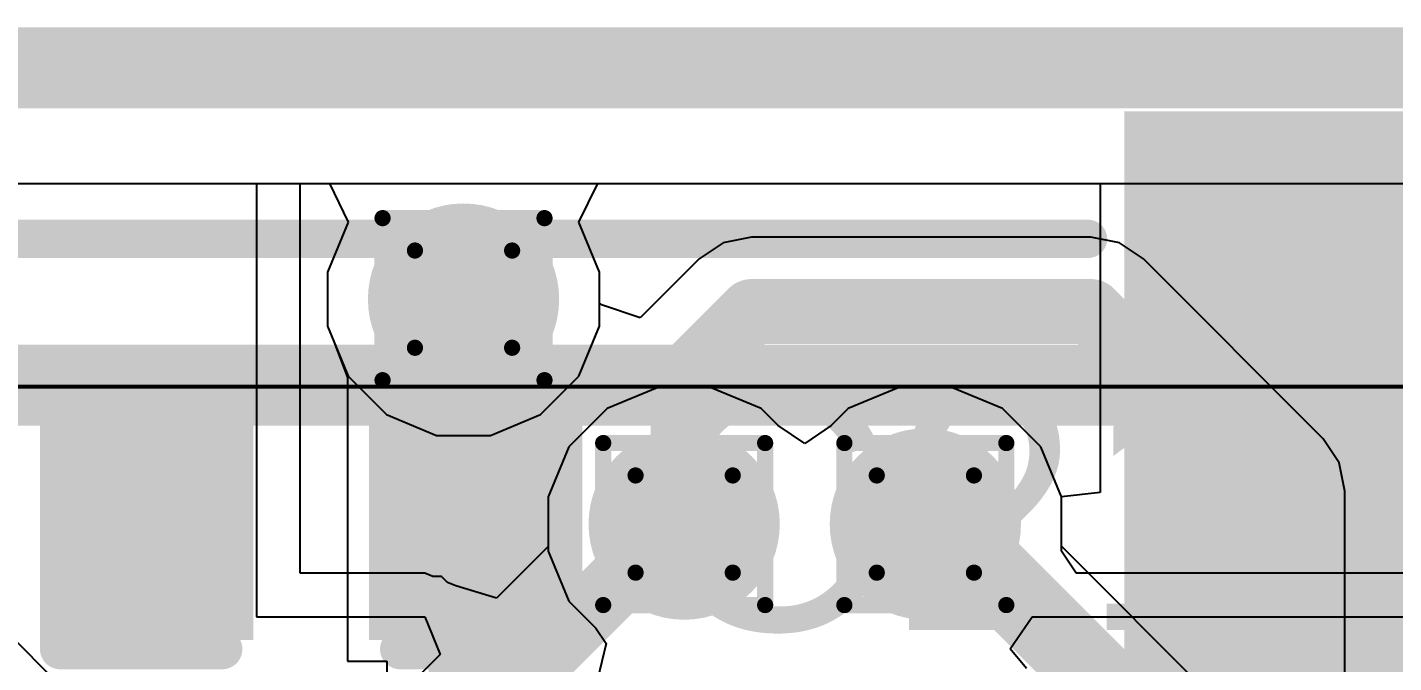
# Model space of a CAD drawing. Header units: inches. Extents: x -11 to 5433, y -4 to 5447.
# Drawn here: x 45.146 to 49.432, y 32.63 to 34.622 of the extents above; entities that cross this region are included whole.
import ezdxf

# ---------------------------------------------------------------- set-up
doc = ezdxf.new("R2010")
doc.units = ezdxf.units.IN
for name, color, linetype in [('Board_outline', 216, 'Continuous'), ('Bottom Layer', 5, 'Continuous'), ('Bottom Overlay', 54, 'Continuous'), ('Bottom Paste', 16, 'Continuous'), ('Bottom Solder', 6, 'Continuous'), ('Drill Drawing', 1, 'Continuous'), ('Ground', 16, 'Continuous'), ('Mechanical 4', 56, 'Continuous'), ('Power', 76, 'Continuous'), ('Top Layer', 1, 'Continuous'), ('Top Overlay', 2, 'Continuous'), ('Top Paste', 8, 'Continuous'), ('Top Solder', 216, 'Continuous'), ('Via Holes', 16, 'Continuous')]:
    doc.layers.add(name, color=color, linetype=linetype)
doc.styles.add('Arial', font='', dxfattribs={"height": 0.2})
doc.styles.get('Arial').set_extended_font_data('Arial')

# ---------------------------------------------------------------- blocks, each defined once
blk = doc.blocks.new('SM06B_GHS_TB_LF__SN__B_1')
at = {"layer": 'Bottom Layer'}
blk.add_hatch(color=5, dxfattribs=at).paths.add_polyline_path([(4.4746, 3.0994), (5.4746, 3.0994), (5.4746, 0.3994), (4.4746, 0.3994)])
at = {"layer": 'Bottom Paste'}
blk.add_hatch(color=16, dxfattribs=at).paths.add_polyline_path([(4.4746, 3.0994), (5.4746, 3.0994), (5.4746, 0.3994), (4.4746, 0.3994)])
at = {"layer": 'Bottom Solder'}
blk.add_hatch(color=6, dxfattribs=at).paths.add_polyline_path([(4.4238, 3.1502), (5.5254, 3.1502), (5.5254, 0.3486), (4.4238, 0.3486)])
at = {"layer": 'Bottom Overlay'}
blk.add_lwpolyline([(-0.45, 2.75, 0.12, 0.12, 0), (4.31, 2.75, 0.12, 0.12, 0)], format="xyseb", dxfattribs=at)
blk.add_lwpolyline([(4.28, 2.75, 0.06, 0.06, 1), (4.34, 2.75, 0.06, 0.06, 1)], format="xyseb", close=True, dxfattribs=at)
blk = doc.blocks.new('____0402_212')
at = {"layer": 'Top Layer'}
for points in [[(-0.6985, -0.3175), (-0.6985, 0.3175), (-0.2413, 0.3175), (-0.2413, -0.3175)], [(0.2413, -0.3175), (0.2413, 0.3175), (0.6985, 0.3175), (0.6985, -0.3175)]]:
    blk.add_hatch(color=1, dxfattribs=at).paths.add_polyline_path(points)
at = {"layer": 'Top Paste'}
for points in [[(-0.6985, -0.3175), (-0.6985, 0.3175), (-0.2413, 0.3175), (-0.2413, -0.3175)], [(0.2413, -0.3175), (0.2413, 0.3175), (0.6985, 0.3175), (0.6985, -0.3175)]]:
    blk.add_hatch(color=8, dxfattribs=at).paths.add_polyline_path(points)
at = {"layer": 'Top Solder'}
for points in [[(-0.7585, -0.3775), (-0.7585, 0.3775), (-0.1813, 0.3775), (-0.1813, -0.3775)], [(0.1813, -0.3775), (0.1813, 0.3775), (0.7585, 0.3775), (0.7585, -0.3775)]]:
    blk.add_hatch(color=216, dxfattribs=at).paths.add_polyline_path(points)
at = {"layer": 'Top Overlay'}
for points in [[(-0.7874, 0.4064, 0.127, 0.127, 0), (-0.2794, 0.4064, 0.127, 0.127, 0)], [(-0.7874, -0.4064, 0.127, 0.127, 0), (-0.7874, 0.4064, 0.127, 0.127, 0)], [(0.2794, 0.4064, 0.127, 0.127, 0), (0.7874, 0.4064, 0.127, 0.127, 0)], [(0.7874, -0.4064, 0.127, 0.127, 0), (0.7874, 0.4064, 0.127, 0.127, 0)], [(-0.7874, -0.4064, 0.127, 0.127, 0), (-0.2794, -0.4064, 0.127, 0.127, 0)], [(0.2794, -0.4064, 0.127, 0.127, 0), (0.7874, -0.4064, 0.127, 0.127, 0)]]:
    blk.add_lwpolyline(points, format="xyseb", dxfattribs=at)
for points in [[(-0.8191, 0.4064, 0.0635, 0.0635, 1), (-0.7556, 0.4064, 0.0635, 0.0635, 1)], [(-0.8191, 0.4064, 0.0635, 0.0635, 1), (-0.7556, 0.4064, 0.0635, 0.0635, 1)], [(-0.3112, 0.4064, 0.0635, 0.0635, 1), (-0.2477, 0.4064, 0.0635, 0.0635, 1)], [(0.2477, 0.4064, 0.0635, 0.0635, 1), (0.3111, 0.4064, 0.0635, 0.0635, 1)], [(0.7556, 0.4064, 0.0635, 0.0635, 1), (0.8191, 0.4064, 0.0635, 0.0635, 1)], [(0.7556, 0.4064, 0.0635, 0.0635, 1), (0.8191, 0.4064, 0.0635, 0.0635, 1)], [(-0.8191, -0.4064, 0.0635, 0.0635, 1), (-0.7556, -0.4064, 0.0635, 0.0635, 1)], [(-0.8191, -0.4064, 0.0635, 0.0635, 1), (-0.7556, -0.4064, 0.0635, 0.0635, 1)], [(-0.3112, -0.4064, 0.0635, 0.0635, 1), (-0.2477, -0.4064, 0.0635, 0.0635, 1)], [(0.2477, -0.4064, 0.0635, 0.0635, 1), (0.3111, -0.4064, 0.0635, 0.0635, 1)], [(0.7556, -0.4064, 0.0635, 0.0635, 1), (0.8191, -0.4064, 0.0635, 0.0635, 1)], [(0.7556, -0.4064, 0.0635, 0.0635, 1), (0.8191, -0.4064, 0.0635, 0.0635, 1)]]:
    blk.add_lwpolyline(points, format="xyseb", close=True, dxfattribs=at)

msp = doc.modelspace()

# ---------------------------------------------------------------- hatches: boundary and pattern name
at = {"layer": 'Bottom Layer'}
h = msp.add_hatch(color=5, dxfattribs=at)
edge = h.paths.add_edge_path()
edge.add_arc((46.5144, 33.7698), 0.3, 0, 360)
h = msp.add_hatch(color=5, dxfattribs=at)
edge = h.paths.add_edge_path()
edge.add_arc((47.2065, 33.0647), 0.3, 0, 360)
h = msp.add_hatch(color=5, dxfattribs=at)
edge = h.paths.add_edge_path()
edge.add_arc((47.9631, 33.0647), 0.3, 0, 360)
at = {"layer": 'Ground'}
h = msp.add_hatch(color=16, dxfattribs=at)
edge = h.paths.add_edge_path()
edge.add_arc((46.5144, 33.7698), 0.3, 0, 360)
h = msp.add_hatch(color=16, dxfattribs=at)
edge = h.paths.add_edge_path()
edge.add_arc((47.2065, 33.0647), 0.3, 0, 360)
h = msp.add_hatch(color=16, dxfattribs=at)
edge = h.paths.add_edge_path()
edge.add_arc((47.9631, 33.0647), 0.3, 0, 360)
at = {"layer": 'Power'}
h = msp.add_hatch(color=76, dxfattribs=at)
edge = h.paths.add_edge_path()
edge.add_arc((46.5144, 33.7698), 0.3, 0, 360)
h = msp.add_hatch(color=76, dxfattribs=at)
edge = h.paths.add_edge_path()
edge.add_arc((47.2065, 33.0647), 0.3, 0, 360)
h = msp.add_hatch(color=76, dxfattribs=at)
edge = h.paths.add_edge_path()
edge.add_arc((47.9631, 33.0647), 0.3, 0, 360)
at = {"layer": 'Top Layer'}
h = msp.add_hatch(color=1, dxfattribs=at)
edge = h.paths.add_edge_path()
edge.add_arc((46.5144, 33.7698), 0.3, 0, 360)
h = msp.add_hatch(color=1, dxfattribs=at)
edge = h.paths.add_edge_path()
edge.add_arc((47.2065, 33.0647), 0.3, 0, 360)
h = msp.add_hatch(color=1, dxfattribs=at)
edge = h.paths.add_edge_path()
edge.add_arc((47.9631, 33.0647), 0.3, 0, 360)
at = {"layer": 'Via Holes'}
h = msp.add_hatch(color=7, dxfattribs=at)
edge = h.paths.add_edge_path()
edge.add_arc((46.5144, 33.7698), 0.15, 0, 360)
h = msp.add_hatch(color=7, dxfattribs=at)
edge = h.paths.add_edge_path()
edge.add_arc((47.2065, 33.0647), 0.15, 0, 360)
h = msp.add_hatch(color=7, dxfattribs=at)
edge = h.paths.add_edge_path()
edge.add_arc((47.9631, 33.0647), 0.15, 0, 360)

# ---------------------------------------------------------------- linework, layer by layer
at = {"layer": 'Board_outline'}
msp.add_lwpolyline([(-9.9266, 34.495, 0.254, 0.254, 0), (66.0654, 34.495, 0.254, 0.254, 0)], format="xyseb", dxfattribs=at)
at = {"layer": 'Bottom Layer'}
for p, q in [((39.8159, 34.1324), (46.0936, 34.1324)), ((46.0936, 34.1324), (46.1524, 34.0117)), ((46.8764, 34.0117), (46.9353, 34.1324)), ((46.9353, 34.1324), (48.5111, 34.1324)), ((48.5111, 34.1324), (48.5111, 33.164)), ((46.1524, 34.0117), (46.0874, 33.8547)), ((46.9414, 33.8547), (46.8764, 34.0117)), ((46.0874, 33.8547), (46.0874, 33.6849)), ((46.9414, 33.6849), (46.9414, 33.8547)), ((46.0874, 33.6849), (46.1524, 33.5279)), ((46.8764, 33.5279), (46.9414, 33.6849)), ((46.1524, 33.5279), (46.2725, 33.4078)), ((46.7563, 33.4078), (46.8764, 33.5279)), ((47.1215, 33.4917), (46.9646, 33.4267)), ((47.2914, 33.4917), (47.1215, 33.4917)), ((47.4483, 33.4267), (47.2914, 33.4917)), ((47.8781, 33.4917), (47.7212, 33.4267)), ((48.048, 33.4917), (47.8781, 33.4917)), ((48.2049, 33.4267), (48.048, 33.4917)), ((46.2725, 33.4078), (46.4295, 33.3428)), ((46.5994, 33.3428), (46.7563, 33.4078)), ((46.9646, 33.4267), (46.8445, 33.3066)), ((47.5018, 33.3732), (47.4483, 33.4267)), ((47.7212, 33.4267), (47.6677, 33.3732)), ((48.325, 33.3066), (48.2049, 33.4267)), ((47.5848, 33.3175), (47.5018, 33.3732)), ((47.6677, 33.3732), (47.5848, 33.3175)), ((46.4295, 33.3428), (46.5994, 33.3428)), ((46.8445, 33.3066), (46.7795, 33.1496)), ((48.3901, 33.1496), (48.325, 33.3066)), ((46.7795, 33.1496), (46.7795, 32.9798)), ((48.5111, 33.164), (48.3901, 33.1496)), ((46.7795, 32.9798), (46.8445, 32.8228)), ((46.8445, 32.8228), (46.9293, 32.738)), ((46.9293, 32.738), (46.9615, 32.6898)), ((46.9615, 32.6898), (46.9348, 32.5776))]:
    msp.add_line(p, q, dxfattribs=at)
at = {"layer": 'Drill Drawing'}
for points in [[(46.2604, 34.0238, 0.0508, 0.0508, 0), (46.7684, 34.0238, 0.0508, 0.0508, 0)], [(46.2604, 33.5158, 0.0508, 0.0508, 0), (46.2604, 34.0238, 0.0508, 0.0508, 0)], [(46.7684, 33.5158, 0.0508, 0.0508, 0), (46.7684, 34.0238, 0.0508, 0.0508, 0)], [(46.362, 33.9222, 0.0508, 0.0508, 0), (46.6668, 33.9222, 0.0508, 0.0508, 0)], [(46.362, 33.6174, 0.0508, 0.0508, 0), (46.362, 33.9222, 0.0508, 0.0508, 0)], [(46.6668, 33.6174, 0.0508, 0.0508, 0), (46.6668, 33.9222, 0.0508, 0.0508, 0)], [(46.362, 33.6174, 0.0508, 0.0508, 0), (46.6668, 33.6174, 0.0508, 0.0508, 0)], [(46.2604, 33.5158, 0.0508, 0.0508, 0), (46.7684, 33.5158, 0.0508, 0.0508, 0)], [(46.9525, 33.3187, 0.0508, 0.0508, 0), (47.4605, 33.3187, 0.0508, 0.0508, 0)], [(46.9525, 32.8107, 0.0508, 0.0508, 0), (46.9525, 33.3187, 0.0508, 0.0508, 0)], [(47.4605, 32.8107, 0.0508, 0.0508, 0), (47.4605, 33.3187, 0.0508, 0.0508, 0)], [(47.7091, 33.3187, 0.0508, 0.0508, 0), (48.2171, 33.3187, 0.0508, 0.0508, 0)], [(47.7091, 32.8107, 0.0508, 0.0508, 0), (47.7091, 33.3187, 0.0508, 0.0508, 0)], [(48.2171, 32.8107, 0.0508, 0.0508, 0), (48.2171, 33.3187, 0.0508, 0.0508, 0)], [(47.0541, 33.2171, 0.0508, 0.0508, 0), (47.3589, 33.2171, 0.0508, 0.0508, 0)], [(47.0541, 32.9123, 0.0508, 0.0508, 0), (47.0541, 33.2171, 0.0508, 0.0508, 0)], [(47.3589, 32.9123, 0.0508, 0.0508, 0), (47.3589, 33.2171, 0.0508, 0.0508, 0)], [(47.8107, 33.2171, 0.0508, 0.0508, 0), (48.1155, 33.2171, 0.0508, 0.0508, 0)], [(47.8107, 32.9123, 0.0508, 0.0508, 0), (47.8107, 33.2171, 0.0508, 0.0508, 0)], [(48.1155, 32.9123, 0.0508, 0.0508, 0), (48.1155, 33.2171, 0.0508, 0.0508, 0)], [(47.0541, 32.9123, 0.0508, 0.0508, 0), (47.3589, 32.9123, 0.0508, 0.0508, 0)], [(47.8107, 32.9123, 0.0508, 0.0508, 0), (48.1155, 32.9123, 0.0508, 0.0508, 0)], [(46.9525, 32.8107, 0.0508, 0.0508, 0), (47.4605, 32.8107, 0.0508, 0.0508, 0)], [(47.7091, 32.8107, 0.0508, 0.0508, 0), (48.2171, 32.8107, 0.0508, 0.0508, 0)]]:
    msp.add_lwpolyline(points, format="xyseb", dxfattribs=at)
for points in [[(46.2477, 34.0238, 0.0254, 0.0254, 1), (46.2731, 34.0238, 0.0254, 0.0254, 1)], [(46.2477, 34.0238, 0.0254, 0.0254, 1), (46.2731, 34.0238, 0.0254, 0.0254, 1)], [(46.7557, 34.0238, 0.0254, 0.0254, 1), (46.7811, 34.0238, 0.0254, 0.0254, 1)], [(46.7557, 34.0238, 0.0254, 0.0254, 1), (46.7811, 34.0238, 0.0254, 0.0254, 1)], [(46.3493, 33.9222, 0.0254, 0.0254, 1), (46.3747, 33.9222, 0.0254, 0.0254, 1)], [(46.3493, 33.9222, 0.0254, 0.0254, 1), (46.3747, 33.9222, 0.0254, 0.0254, 1)], [(46.6541, 33.9222, 0.0254, 0.0254, 1), (46.6795, 33.9222, 0.0254, 0.0254, 1)], [(46.6541, 33.9222, 0.0254, 0.0254, 1), (46.6795, 33.9222, 0.0254, 0.0254, 1)], [(46.3493, 33.6174, 0.0254, 0.0254, 1), (46.3747, 33.6174, 0.0254, 0.0254, 1)], [(46.3493, 33.6174, 0.0254, 0.0254, 1), (46.3747, 33.6174, 0.0254, 0.0254, 1)], [(46.6541, 33.6174, 0.0254, 0.0254, 1), (46.6795, 33.6174, 0.0254, 0.0254, 1)], [(46.6541, 33.6174, 0.0254, 0.0254, 1), (46.6795, 33.6174, 0.0254, 0.0254, 1)], [(46.2477, 33.5158, 0.0254, 0.0254, 1), (46.2731, 33.5158, 0.0254, 0.0254, 1)], [(46.2477, 33.5158, 0.0254, 0.0254, 1), (46.2731, 33.5158, 0.0254, 0.0254, 1)], [(46.7557, 33.5158, 0.0254, 0.0254, 1), (46.7811, 33.5158, 0.0254, 0.0254, 1)], [(46.7557, 33.5158, 0.0254, 0.0254, 1), (46.7811, 33.5158, 0.0254, 0.0254, 1)], [(46.9398, 33.3187, 0.0254, 0.0254, 1), (46.9652, 33.3187, 0.0254, 0.0254, 1)], [(46.9398, 33.3187, 0.0254, 0.0254, 1), (46.9652, 33.3187, 0.0254, 0.0254, 1)], [(47.4478, 33.3187, 0.0254, 0.0254, 1), (47.4732, 33.3187, 0.0254, 0.0254, 1)], [(47.4478, 33.3187, 0.0254, 0.0254, 1), (47.4732, 33.3187, 0.0254, 0.0254, 1)], [(47.6964, 33.3187, 0.0254, 0.0254, 1), (47.7218, 33.3187, 0.0254, 0.0254, 1)], [(47.6964, 33.3187, 0.0254, 0.0254, 1), (47.7218, 33.3187, 0.0254, 0.0254, 1)], [(48.2044, 33.3187, 0.0254, 0.0254, 1), (48.2298, 33.3187, 0.0254, 0.0254, 1)], [(48.2044, 33.3187, 0.0254, 0.0254, 1), (48.2298, 33.3187, 0.0254, 0.0254, 1)], [(47.0414, 33.2171, 0.0254, 0.0254, 1), (47.0668, 33.2171, 0.0254, 0.0254, 1)], [(47.0414, 33.2171, 0.0254, 0.0254, 1), (47.0668, 33.2171, 0.0254, 0.0254, 1)], [(47.3462, 33.2171, 0.0254, 0.0254, 1), (47.3716, 33.2171, 0.0254, 0.0254, 1)], [(47.3462, 33.2171, 0.0254, 0.0254, 1), (47.3716, 33.2171, 0.0254, 0.0254, 1)], [(47.798, 33.2171, 0.0254, 0.0254, 1), (47.8234, 33.2171, 0.0254, 0.0254, 1)], [(47.798, 33.2171, 0.0254, 0.0254, 1), (47.8234, 33.2171, 0.0254, 0.0254, 1)], [(48.1028, 33.2171, 0.0254, 0.0254, 1), (48.1282, 33.2171, 0.0254, 0.0254, 1)], [(48.1028, 33.2171, 0.0254, 0.0254, 1), (48.1282, 33.2171, 0.0254, 0.0254, 1)], [(47.0414, 32.9123, 0.0254, 0.0254, 1), (47.0668, 32.9123, 0.0254, 0.0254, 1)], [(47.0414, 32.9123, 0.0254, 0.0254, 1), (47.0668, 32.9123, 0.0254, 0.0254, 1)], [(47.3462, 32.9123, 0.0254, 0.0254, 1), (47.3716, 32.9123, 0.0254, 0.0254, 1)], [(47.3462, 32.9123, 0.0254, 0.0254, 1), (47.3716, 32.9123, 0.0254, 0.0254, 1)], [(47.798, 32.9123, 0.0254, 0.0254, 1), (47.8234, 32.9123, 0.0254, 0.0254, 1)], [(47.798, 32.9123, 0.0254, 0.0254, 1), (47.8234, 32.9123, 0.0254, 0.0254, 1)], [(48.1028, 32.9123, 0.0254, 0.0254, 1), (48.1282, 32.9123, 0.0254, 0.0254, 1)], [(48.1028, 32.9123, 0.0254, 0.0254, 1), (48.1282, 32.9123, 0.0254, 0.0254, 1)], [(46.9398, 32.8107, 0.0254, 0.0254, 1), (46.9652, 32.8107, 0.0254, 0.0254, 1)], [(46.9398, 32.8107, 0.0254, 0.0254, 1), (46.9652, 32.8107, 0.0254, 0.0254, 1)], [(47.4478, 32.8107, 0.0254, 0.0254, 1), (47.4732, 32.8107, 0.0254, 0.0254, 1)], [(47.4478, 32.8107, 0.0254, 0.0254, 1), (47.4732, 32.8107, 0.0254, 0.0254, 1)], [(47.6964, 32.8107, 0.0254, 0.0254, 1), (47.7218, 32.8107, 0.0254, 0.0254, 1)], [(47.6964, 32.8107, 0.0254, 0.0254, 1), (47.7218, 32.8107, 0.0254, 0.0254, 1)], [(48.2044, 32.8107, 0.0254, 0.0254, 1), (48.2298, 32.8107, 0.0254, 0.0254, 1)], [(48.2044, 32.8107, 0.0254, 0.0254, 1), (48.2298, 32.8107, 0.0254, 0.0254, 1)]]:
    msp.add_lwpolyline(points, format="xyseb", close=True, dxfattribs=at)
at = {"layer": 'Ground'}
for p, q in [((32.6013, 34.1324), (46.0936, 34.1324)), ((46.0936, 34.1324), (46.1524, 34.0117)), ((46.8764, 34.0117), (46.9353, 34.1324)), ((46.9353, 34.1324), (55.4959, 34.1324)), ((46.1524, 34.0117), (46.0874, 33.8547)), ((46.9414, 33.8547), (46.8764, 34.0117)), ((46.0874, 33.8547), (46.0874, 33.6849)), ((46.9414, 33.6849), (46.9414, 33.8547)), ((46.0874, 33.6849), (46.1524, 33.5279)), ((46.8764, 33.5279), (46.9414, 33.6849)), ((46.1524, 33.5279), (46.2725, 33.4078)), ((46.7563, 33.4078), (46.8764, 33.5279)), ((47.1215, 33.4917), (46.9646, 33.4267)), ((47.2914, 33.4917), (47.1215, 33.4917)), ((47.4483, 33.4267), (47.2914, 33.4917)), ((47.8781, 33.4917), (47.7212, 33.4267)), ((48.048, 33.4917), (47.8781, 33.4917)), ((48.2049, 33.4267), (48.048, 33.4917)), ((46.2725, 33.4078), (46.4295, 33.3428)), ((46.5994, 33.3428), (46.7563, 33.4078)), ((46.9646, 33.4267), (46.8445, 33.3066)), ((47.5018, 33.3732), (47.4483, 33.4267)), ((47.7212, 33.4267), (47.6677, 33.3732)), ((48.325, 33.3066), (48.2049, 33.4267)), ((47.5848, 33.3175), (47.5018, 33.3732)), ((47.6677, 33.3732), (47.5848, 33.3175)), ((46.4295, 33.3428), (46.5994, 33.3428)), ((46.8445, 33.3066), (46.7795, 33.1496)), ((48.3901, 33.1496), (48.325, 33.3066)), ((46.7795, 33.1496), (46.7795, 32.9798)), ((48.3901, 32.995), (48.3901, 33.1496)), ((46.7795, 32.9798), (46.8445, 32.8228)), ((49.6545, 31.7306), (48.3901, 32.995)), ((46.7561, 31.0517), (44.8883, 32.9195)), ((46.8445, 32.8228), (46.9293, 32.738)), ((46.9293, 32.738), (46.9615, 32.6898)), ((46.9615, 32.6898), (46.9348, 32.5776))]:
    msp.add_line(p, q, dxfattribs=at)
for points in [[(47.9631, 33.0647, 0.2032, 0.2032, 0), (47.9907, 33.0647, 0.2032, 0.2032, 0)], [(47.9907, 33.0647, 0.2032, 0.2032, 0), (49.5579, 31.4975, 0.2032, 0.2032, 0)]]:
    msp.add_lwpolyline(points, format="xyseb", dxfattribs=at)
for points in [[(47.9123, 33.0647, 0.1016, 0.1016, 1), (48.0139, 33.0647, 0.1016, 0.1016, 1)], [(47.9399, 33.0647, 0.1016, 0.1016, 1), (48.0415, 33.0647, 0.1016, 0.1016, 1)], [(47.9399, 33.0647, 0.1016, 0.1016, 1), (48.0415, 33.0647, 0.1016, 0.1016, 1)]]:
    msp.add_lwpolyline(points, format="xyseb", close=True, dxfattribs=at)
at = {"layer": 'Mechanical 4'}
for points in [[(-2.5, 33.5, 0.254, 0.254, 0), (67.5, 33.5, 0.254, 0.254, 0)], [(-2.5028, 33.495, 0.0127, 0.0127, 0), (67.4972, 33.495, 0.0127, 0.0127, 0)]]:
    msp.add_lwpolyline(points, format="xyseb", dxfattribs=at)
at = {"layer": 'Power'}
for p, q in [((16.995, 34.1324), (45.8645, 34.1324)), ((45.8645, 34.1324), (45.8645, 32.7735)), ((46.002, 32.9109), (46.002, 34.1324)), ((46.002, 34.1324), (46.129, 34.1324)), ((46.129, 34.1324), (55.4959, 34.1324)), ((47.1215, 33.4917), (46.9646, 33.4267)), ((47.2914, 33.4917), (47.1215, 33.4917)), ((47.4483, 33.4267), (47.2914, 33.4917)), ((47.8781, 33.4917), (47.7212, 33.4267)), ((48.048, 33.4917), (47.8781, 33.4917)), ((48.2049, 33.4267), (48.048, 33.4917)), ((46.9646, 33.4267), (46.8445, 33.3066)), ((47.5018, 33.3732), (47.4483, 33.4267)), ((47.7212, 33.4267), (47.6677, 33.3732)), ((48.325, 33.3066), (48.2049, 33.4267)), ((47.5848, 33.3175), (47.5018, 33.3732)), ((47.6677, 33.3732), (47.5848, 33.3175)), ((46.8445, 33.3066), (46.7795, 33.1496)), ((48.3901, 33.1496), (48.325, 33.3066)), ((46.7795, 33.1496), (46.7795, 32.9943)), ((48.3901, 32.9798), (48.3901, 33.1496)), ((46.7795, 32.9943), (46.6177, 32.8325)), ((48.436, 32.9109), (48.3901, 32.9798)), ((46.3927, 32.9109), (46.002, 32.9109)), ((46.4179, 32.9005), (46.3927, 32.9109)), ((46.4453, 32.9005), (46.4179, 32.9005)), ((46.4646, 32.8811), (46.4453, 32.9005)), ((46.4899, 32.8707), (46.4646, 32.8811)), ((53.5077, 32.9109), (48.436, 32.9109)), ((46.6177, 32.8325), (46.4899, 32.8707)), ((45.8645, 32.7735), (46.3927, 32.7735)), ((46.3927, 32.7735), (46.4413, 32.6561)), ((48.2292, 32.6736), (48.2986, 32.7735)), ((48.2986, 32.7735), (53.5077, 32.7735)), ((48.2803, 32.6121), (48.2292, 32.6736)), ((46.4413, 32.6561), (44.7101, 30.9249))]:
    msp.add_line(p, q, dxfattribs=at)
msp.add_lwpolyline([(44.8066, 30.6918, 0.2032, 0.2032, 0), (47.2019, 33.0871, 0.2032, 0.2032, 0)], format="xyseb", dxfattribs=at)
msp.add_lwpolyline([(47.1511, 33.0871, 0.1016, 0.1016, 1), (47.2527, 33.0871, 0.1016, 0.1016, 1)], format="xyseb", close=True, dxfattribs=at)
at = {"layer": 'Top Layer'}
for p, q in [((43.3456, 34.1324), (46.0936, 34.1324)), ((46.0936, 34.1324), (46.1524, 34.0117)), ((46.8764, 34.0117), (46.9353, 34.1324)), ((46.9353, 34.1324), (55.4959, 34.1324)), ((46.1524, 34.0117), (46.0874, 33.8547)), ((46.9414, 33.8547), (46.8764, 34.0117)), ((47.3287, 33.9465), (47.2531, 33.896)), ((47.4179, 33.9643), (47.3287, 33.9465)), ((48.4826, 33.9643), (47.4179, 33.9643)), ((48.5718, 33.9465), (48.4826, 33.9643)), ((48.6475, 33.896), (48.5718, 33.9465)), ((47.2531, 33.896), (47.0684, 33.7114)), ((49.2111, 33.3323), (48.6475, 33.896)), ((46.0874, 33.8547), (46.0874, 33.6849)), ((46.9414, 33.7577), (46.9414, 33.8547)), ((46.9505, 33.7506), (46.9414, 33.7577)), ((47.0684, 33.7114), (46.9505, 33.7506)), ((46.0874, 33.6849), (46.1071, 33.6374)), ((46.1071, 33.6374), (46.1509, 33.5237)), ((46.1509, 33.5237), (46.1509, 33.5237)), ((46.1509, 33.5237), (46.1509, 33.5237)), ((46.1509, 33.5237), (46.1509, 32.6347)), ((49.2616, 33.2567), (49.2111, 33.3323)), ((49.2794, 33.1675), (49.2616, 33.2567)), ((49.2794, 32.3266), (49.2794, 33.1675)), ((46.1464, 31.6614), (44.877, 32.9308)), ((46.1509, 32.6347), (46.2734, 32.6347)), ((46.2734, 32.6347), (46.2734, 31.714))]:
    msp.add_line(p, q, dxfattribs=at)
for points in [[(46.5104, 33.7658, 0.2032, 0.2032, 0), (46.5144, 33.7698, 0.2032, 0.2032, 0)], [(46.5104, 33.0832, 0.2032, 0.2032, 0), (46.5104, 33.7658, 0.2032, 0.2032, 0)], [(47.2034, 33.5167, 0.2032, 0.2032, 0), (47.4179, 33.7312, 0.2032, 0.2032, 0)], [(47.4179, 33.7312, 0.2032, 0.2032, 0), (48.4826, 33.7312, 0.2032, 0.2032, 0)], [(48.4826, 33.7312, 0.2032, 0.2032, 0), (49.0463, 33.1675, 0.2032, 0.2032, 0)], [(47.2034, 33.0856, 0.2032, 0.2032, 0), (47.2034, 33.5167, 0.2032, 0.2032, 0)], [(49.0463, 32.23, 0.2032, 0.2032, 0), (49.0463, 33.1675, 0.2032, 0.2032, 0)], [(46.5065, 33.0792, 0.2032, 0.2032, 0), (46.5104, 33.0832, 0.2032, 0.2032, 0)], [(46.5065, 30.7188, 0.2032, 0.2032, 0), (46.5065, 33.0792, 0.2032, 0.2032, 0)], [(47.2034, 33.0856, 0.2032, 0.2032, 0), (47.2065, 33.0825, 0.2032, 0.2032, 0)], [(47.9631, 33.0647, 0.2032, 0.2032, 0), (48.0509, 33.0647, 0.2032, 0.2032, 0)], [(48.0509, 33.0647, 0.2032, 0.2032, 0), (48.5956, 32.52, 0.2032, 0.2032, 0)]]:
    msp.add_lwpolyline(points, format="xyseb", dxfattribs=at)
for points in [[(46.4596, 33.7658, 0.1016, 0.1016, 1), (46.5612, 33.7658, 0.1016, 0.1016, 1)], [(46.4596, 33.7658, 0.1016, 0.1016, 1), (46.5612, 33.7658, 0.1016, 0.1016, 1)], [(46.4636, 33.7698, 0.1016, 0.1016, 1), (46.5652, 33.7698, 0.1016, 0.1016, 1)], [(47.3671, 33.7312, 0.1016, 0.1016, 1), (47.4687, 33.7312, 0.1016, 0.1016, 1)], [(47.3671, 33.7312, 0.1016, 0.1016, 1), (47.4687, 33.7312, 0.1016, 0.1016, 1)], [(48.4318, 33.7312, 0.1016, 0.1016, 1), (48.5334, 33.7312, 0.1016, 0.1016, 1)], [(48.4318, 33.7312, 0.1016, 0.1016, 1), (48.5334, 33.7312, 0.1016, 0.1016, 1)], [(47.1526, 33.5167, 0.1016, 0.1016, 1), (47.2542, 33.5167, 0.1016, 0.1016, 1)], [(47.1526, 33.5167, 0.1016, 0.1016, 1), (47.2542, 33.5167, 0.1016, 0.1016, 1)], [(48.9955, 33.1675, 0.1016, 0.1016, 1), (49.0971, 33.1675, 0.1016, 0.1016, 1)], [(48.9955, 33.1675, 0.1016, 0.1016, 1), (49.0971, 33.1675, 0.1016, 0.1016, 1)], [(46.4557, 33.0792, 0.1016, 0.1016, 1), (46.5573, 33.0792, 0.1016, 0.1016, 1)], [(46.4557, 33.0792, 0.1016, 0.1016, 1), (46.5573, 33.0792, 0.1016, 0.1016, 1)], [(46.4596, 33.0832, 0.1016, 0.1016, 1), (46.5612, 33.0832, 0.1016, 0.1016, 1)], [(46.4596, 33.0832, 0.1016, 0.1016, 1), (46.5612, 33.0832, 0.1016, 0.1016, 1)], [(47.1526, 33.0856, 0.1016, 0.1016, 1), (47.2542, 33.0856, 0.1016, 0.1016, 1)], [(47.1526, 33.0856, 0.1016, 0.1016, 1), (47.2542, 33.0856, 0.1016, 0.1016, 1)], [(47.1557, 33.0825, 0.1016, 0.1016, 1), (47.2573, 33.0825, 0.1016, 0.1016, 1)], [(47.9123, 33.0647, 0.1016, 0.1016, 1), (48.0139, 33.0647, 0.1016, 0.1016, 1)], [(48.0001, 33.0647, 0.1016, 0.1016, 1), (48.1017, 33.0647, 0.1016, 0.1016, 1)], [(48.0001, 33.0647, 0.1016, 0.1016, 1), (48.1017, 33.0647, 0.1016, 0.1016, 1)]]:
    msp.add_lwpolyline(points, format="xyseb", close=True, dxfattribs=at)

# ---------------------------------------------------------------- block references
for name, p in [('SM06B_GHS_TB_LF__SN__B_1', (44.1635, 31.2088)), ('____0402_212', (46.0366, 33.0792))]:
    msp.add_blockref(name, p)

# ---------------------------------------------------------------- texts
at = {"layer": 'Top Overlay', "style": 'Arial'}
msp.add_text('C21', height=0.762, dxfattribs=at).set_placement((47.09, 32.7321))

doc.saveas('drawing.dxf')
